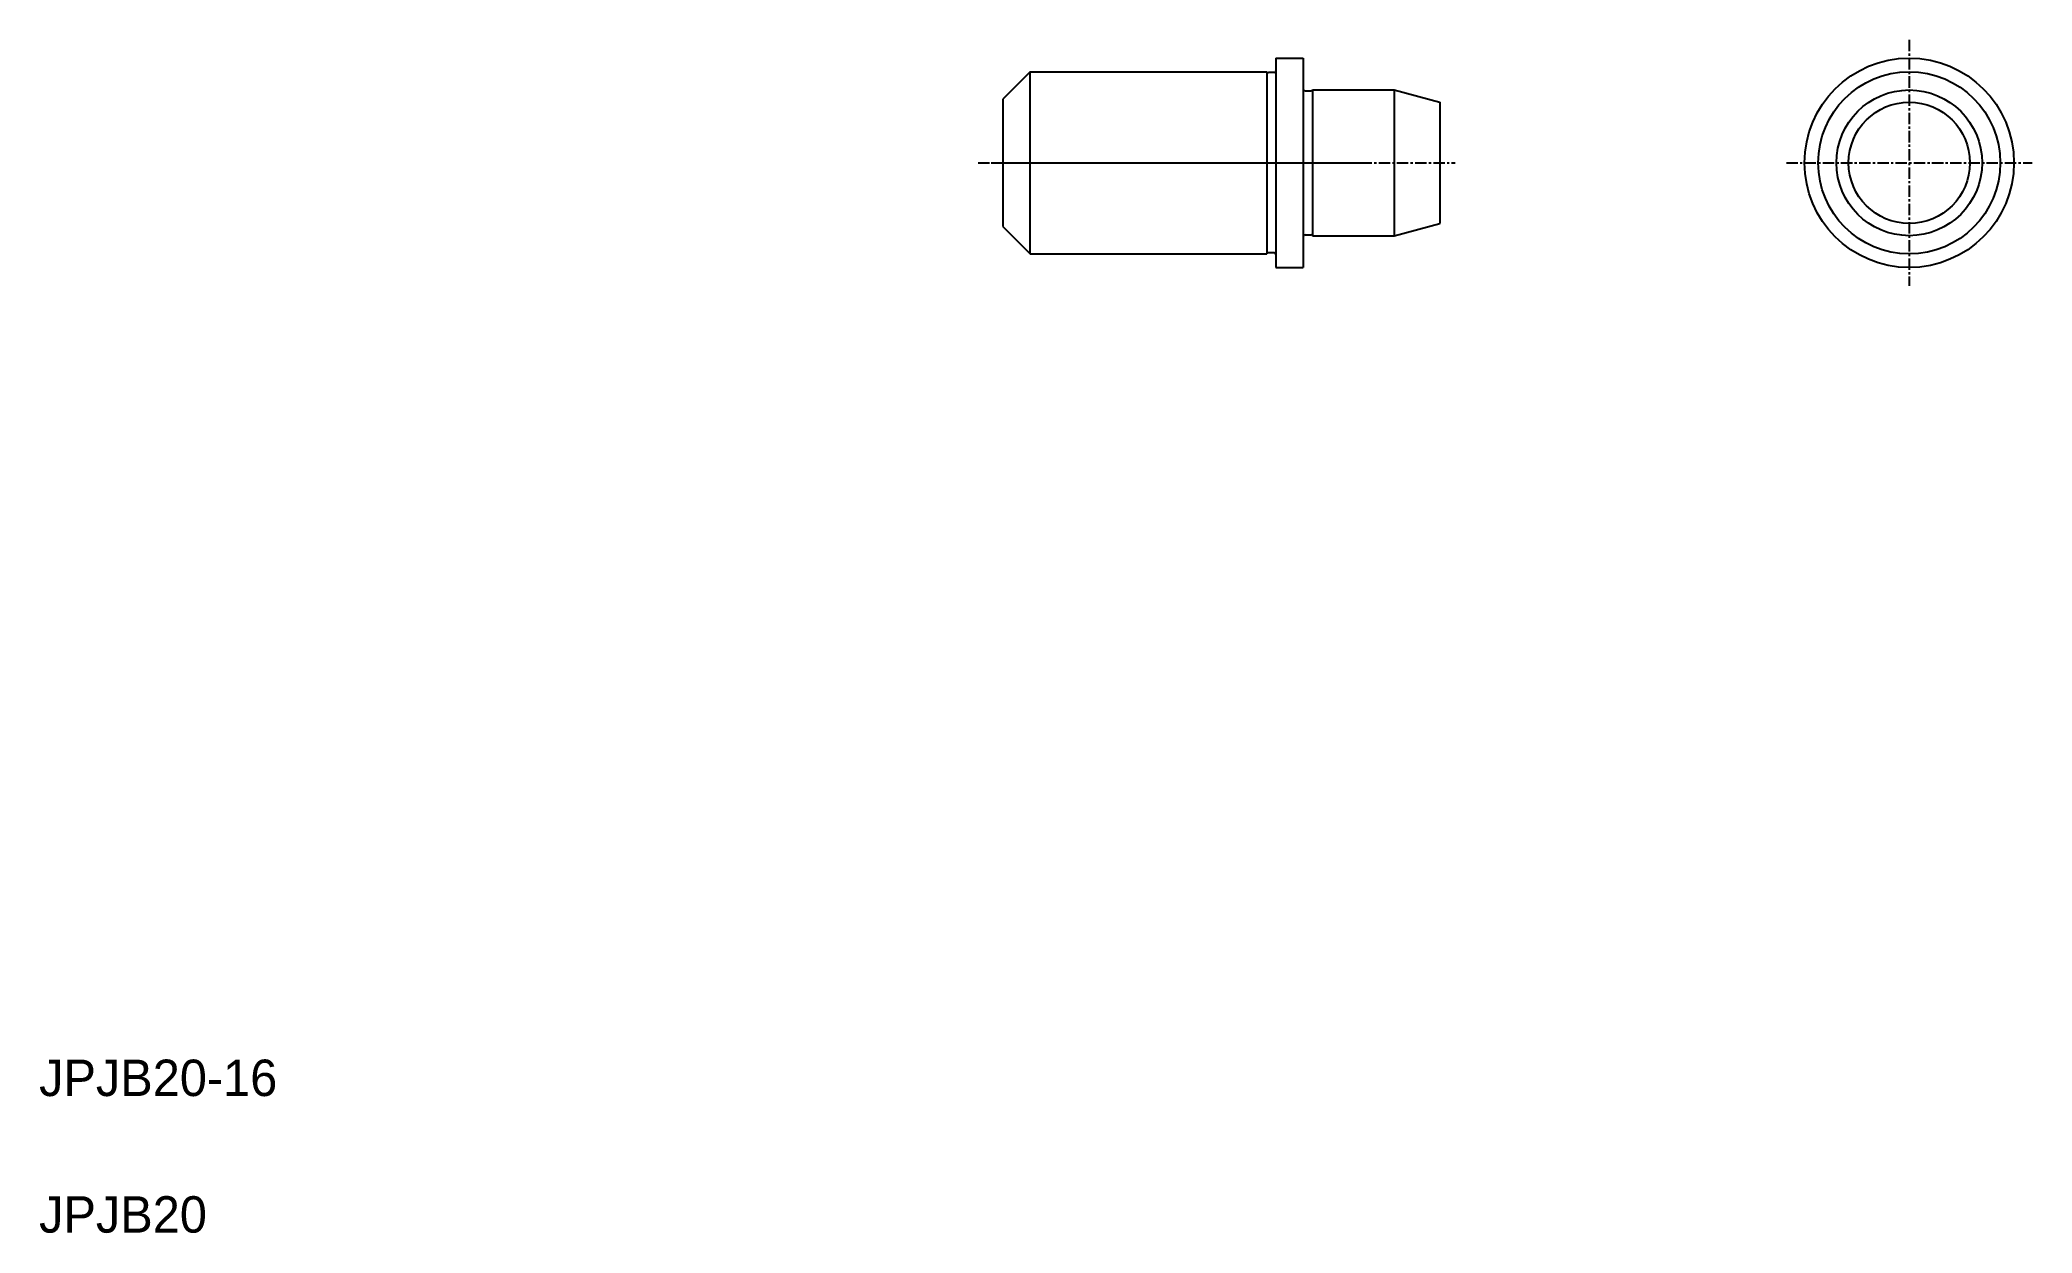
# Model space of a CAD drawing. Extents: x 69 to 288, y 76 to 207.
import ezdxf

# ---------------------------------------------------------------- set-up
doc = ezdxf.new("R2010")
doc.units = 0
doc.linetypes.add('CENTER', pattern=[2, 1.25, -0.25, 0.25, -0.25])
doc.layers.get('0').update_dxf_attribs({"linetype": 'CONTINUOUS'})
doc.layers.add('CENTER', color=1, linetype='CENTER')

msp = doc.modelspace()

# ---------------------------------------------------------------- linework, layer by layer
at = {"color": 7, "linetype": 'CONTINUOUS'}
for p, q in [((204.5, 204.71), (207.5, 204.71)), ((204.5, 204.71), (204.5, 181.71)), ((207.5, 204.71), (207.5, 181.71)), ((177.5, 203.21), (174.5, 200.21)), ((177.5, 203.21), (203.5, 203.21)), ((177.5, 183.21), (177.5, 203.21)), ((183.5, 203.21), (183.5, 203.21)), ((189.5, 203.21), (189.5, 203.21)), ((203.5, 203.21), (203.5, 183.21)), ((204.3, 203.11), (203.67, 203.11)), ((174.5, 200.21), (174.5, 186.21)), ((207.7, 201.11), (208.33, 201.11)), ((208.5, 201.21), (217.5, 201.21)), ((208.5, 201.21), (208.5, 185.21)), ((217.5, 201.21), (217.5, 185.21)), ((217.5, 201.21), (222.5, 199.87)), ((222.5, 199.87), (222.5, 186.55)), ((173.21, 193.21), (214.86, 193.21)), ((174.5, 186.21), (177.5, 183.21)), ((217.5, 185.21), (222.5, 186.55)), ((207.7, 185.31), (208.33, 185.31)), ((208.5, 185.21), (217.5, 185.21)), ((177.5, 183.21), (203.5, 183.21)), ((204.3, 183.31), (203.67, 183.31)), ((204.5, 181.71), (207.5, 181.71))]:
    msp.add_line(p, q, dxfattribs=at)
for radius in [11.5, 8, 6.66]:
    msp.add_circle((274.07, 193.21), radius, dxfattribs=at)
at = {"color": 3, "linetype": 'CONTINUOUS'}
msp.add_circle((274.07, 193.21), 10, dxfattribs=at)
at = {"color": 7, "linetype": 'CONTINUOUS'}
for centre, start, end in [((203.67, 203.31), 210, 270), ((204.3, 203.31), 270, 0), ((207.7, 201.31), 180, 270), ((208.33, 201.31), 270, 330), ((207.7, 185.11), 90, 180), ((208.33, 185.11), 30, 90), ((203.67, 183.11), 90, 150), ((204.3, 183.11), 0, 90)]:
    msp.add_arc(centre, 0.2, start, end, dxfattribs=at)
at = {"layer": 'CENTER', "color": 1, "linetype": 'CENTER'}
for p, q in [((274.07, 206.71), (274.07, 179.71)), ((171.79, 193.21), (224.18, 193.21)), ((260.57, 193.21), (287.57, 193.21))]:
    msp.add_line(p, q, dxfattribs=at)

# ---------------------------------------------------------------- texts
at = {"color": 7, "linetype": 'CONTINUOUS'}
for s, p in [('JPJB20-16', (68.62, 90.74)), ('JPJB20', (68.62, 75.74))]:
    msp.add_text(s, height=4, dxfattribs=at).set_placement(p)

doc.saveas('drawing.dxf')
